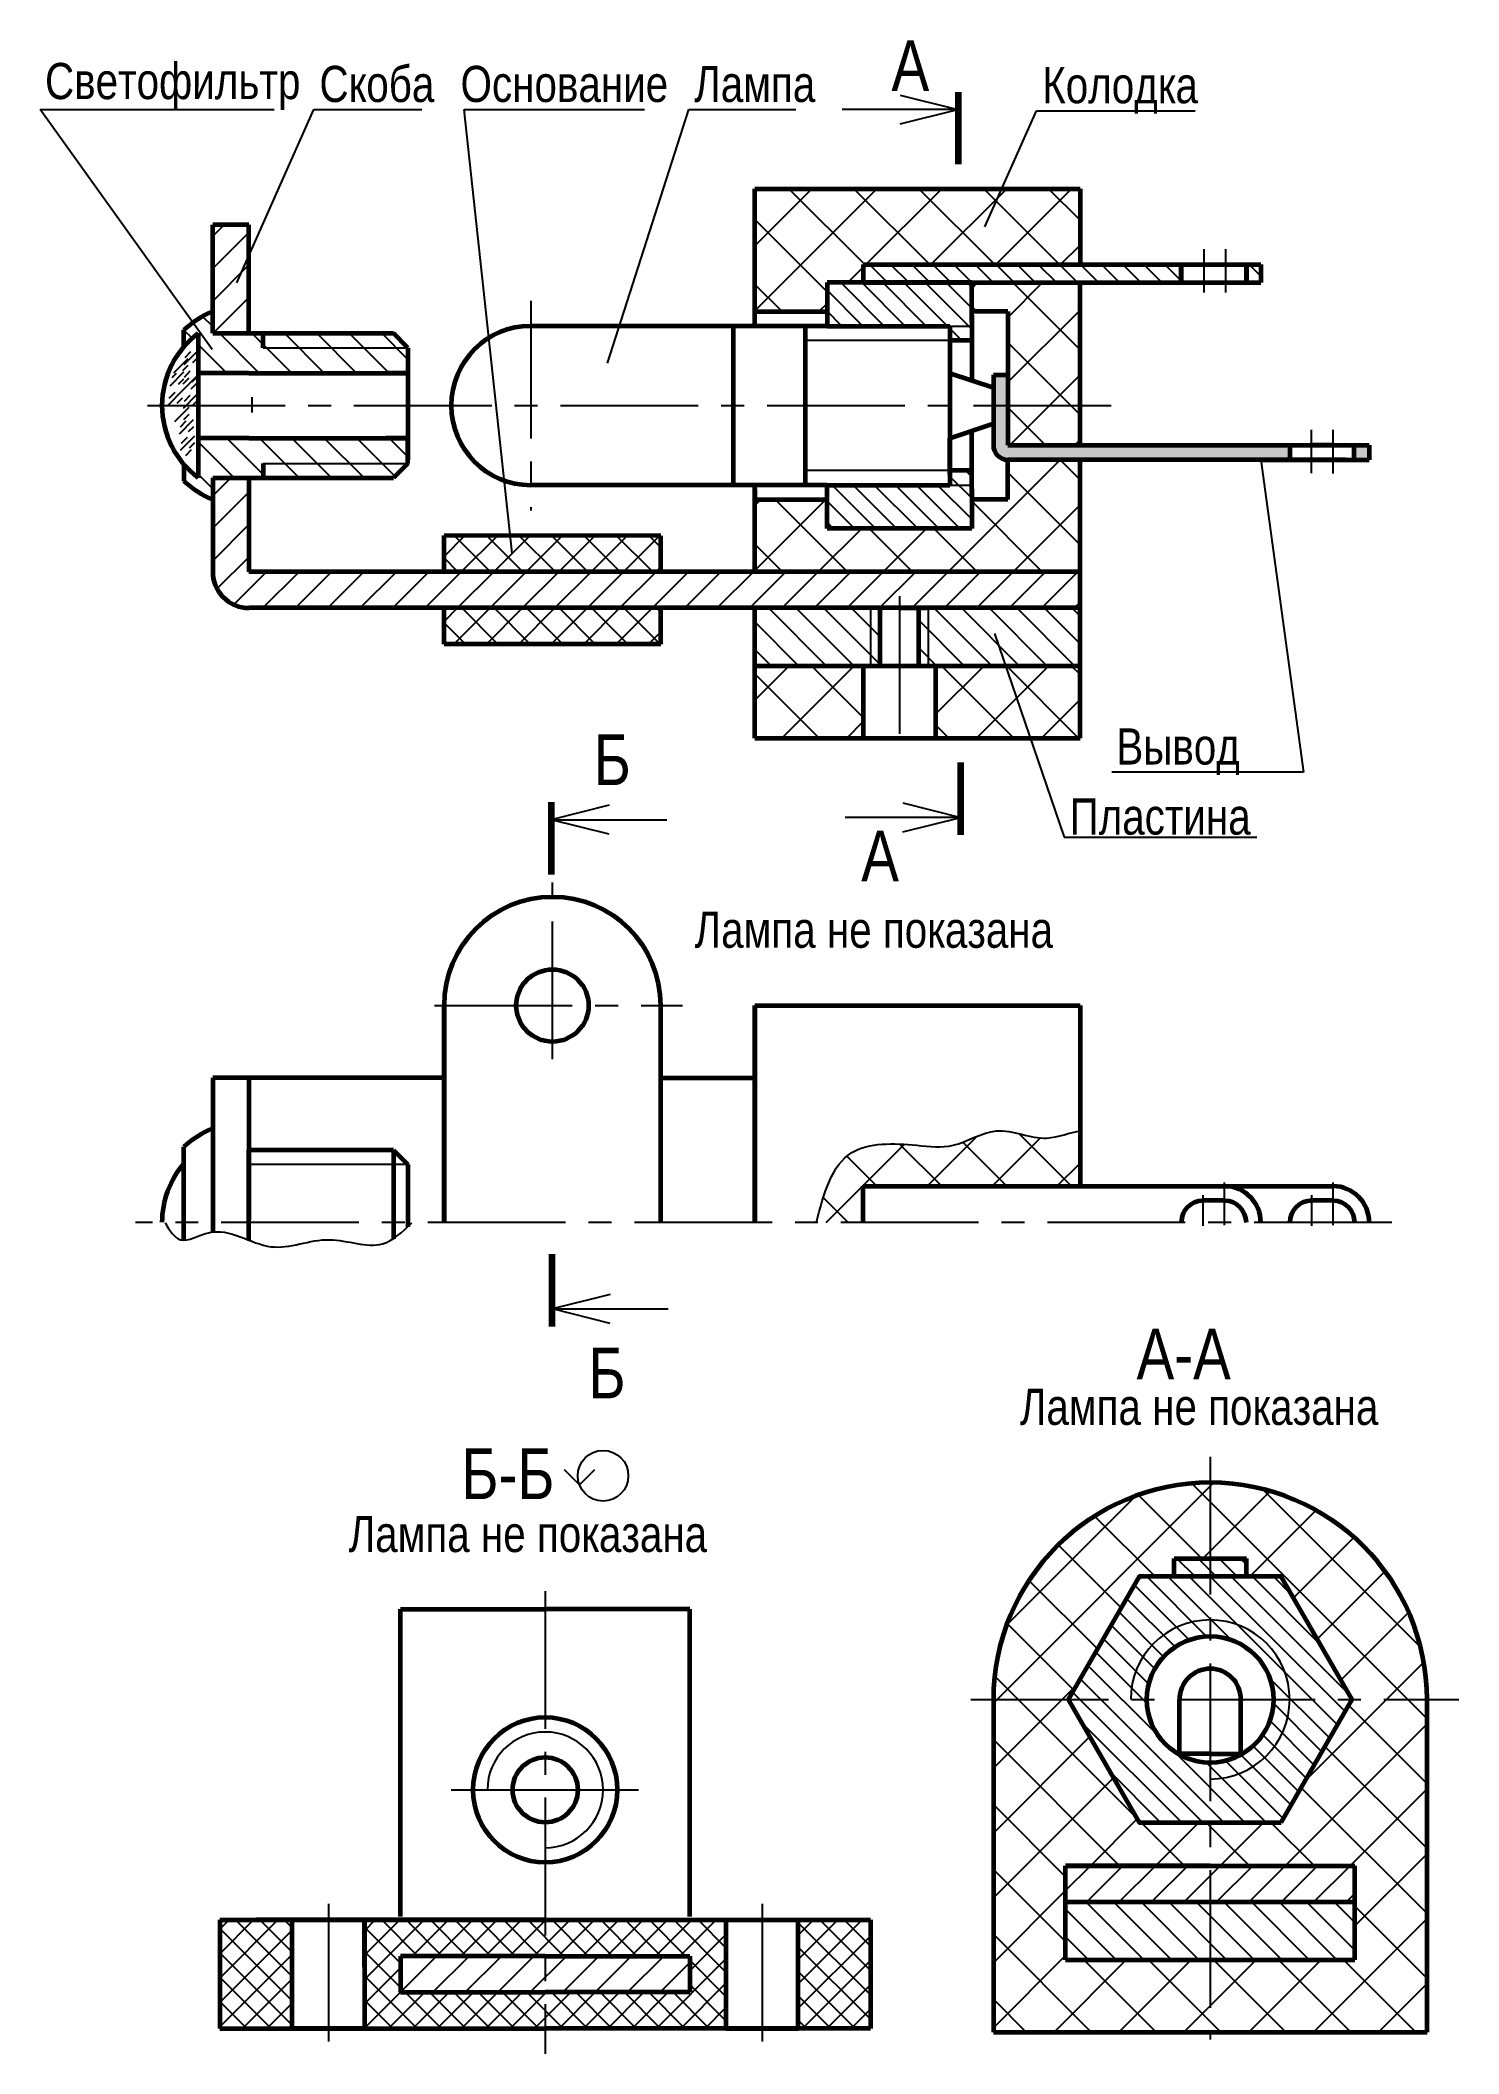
# Model space of a CAD drawing. Header units: millimetres. Extents: x 1050 to 1246, y 710 to 988.
import ezdxf

# ---------------------------------------------------------------- set-up
doc = ezdxf.new("R2010")
doc.units = ezdxf.units.MM
doc.linetypes.add('CENTER2', pattern=[28.575, 19.05, -3.175, 3.175, -3.175])
doc.styles.get("Standard").update_dxf_attribs({"font": 'Arial.ttf'})
doc.dimstyles.get("Standard").update_dxf_attribs({"dimtxt": 0.18, "dimasz": 0.18, "dimexe": 0.18, "dimexo": 0.0625, "dimgap": 0.09, "dimtad": 0, "dimtih": 1, "dimtoh": 1, "dimdec": 4, "dimzin": 0, "dimdsep": 46, "dimtxsty": 'Standard', "dimcen": 0.09, "dimadec": 0, "dimazin": 0, "dimtfac": 1, "dimtdec": 4, "dimtofl": 0, "dimtmove": 0, "dimatfit": 3, "dimfxl": 1, "dimtolj": 1, "dimtzin": 0, "dimarcsym": 0})

msp = doc.modelspace()

# ---------------------------------------------------------------- hatches: boundary and pattern name
at = {"lineweight": -3}
h = msp.add_hatch(dxfattribs=at)
h.set_pattern_fill('ANSI37', scale=2, style=0)
h.set_pattern_definition([(45, (840.75, 696.5576), (-4.49013, 4.49013), []), (135, (840.75, 696.5576), (-4.49013, -4.49013), [])])
h.paths.add_polyline_path([(1193.75, 967.56), (1148.75, 967.56), (1148.75, 950.56), (1158.75, 950.56), (1158.75, 954.56), (1163.75, 954.56), (1163.75, 957.06), (1193.75, 957.06)])
h.paths.add_polyline_path([(1193.75, 954.56), (1178.75, 954.56), (1178.75, 950.56), (1183.75, 950.56), (1183.75, 945.06), (1183.75, 937.56), (1193.75, 937.56), (1193.75, 941.81)])
h.paths.add_polyline_path([(1193.75, 937.56), (1183.75, 937.56), (1183.75, 932.06), (1193.75, 932.06)])
h.paths.add_polyline_path([(1193.75, 930.06), (1183.75, 930.06), (1183.75, 924.56), (1178.75, 924.56), (1178.75, 920.56), (1158.75, 920.56), (1158.75, 924.56), (1148.75, 924.56), (1148.75, 914.56), (1193.75, 914.56)])
h.paths.add_polyline_path([(1163.75, 901.56), (1148.75, 901.56), (1148.75, 891.56), (1163.75, 891.56)])
h.paths.add_polyline_path([(1193.75, 901.56), (1173.75, 901.56), (1173.75, 891.56), (1193.75, 891.56)])
h = msp.add_hatch(dxfattribs=at)
h.set_pattern_fill('ANSI31', style=0)
h.set_pattern_definition([(45, (840.75, 696.5576), (-2.245064, 2.245064), [])])
h.paths.add_polyline_path([(1078.75, 962.56), (1073.75, 962.56), (1073.75, 947.56), (1078.75, 947.56)])
h.paths.add_polyline_path([(1078.75, 927.56), (1073.75, 927.56), (1073.75, 924.56), (1073.75, 924.56), (1073.75, 924.56), (1073.75, 914.62, 0.418115), (1078.75, 909.56), (1193.75, 909.56), (1193.75, 914.56), (1078.75, 914.56)])
h = msp.add_hatch(dxfattribs=at)
h.set_pattern_fill('ANSI31', scale=0.65, angle=90, style=0)
h.set_pattern_definition([(135, (841.328, 696.6306), (-1.459292, -1.459292), [])])
h.paths.add_polyline_path([(1163.75, 957.06), (1163.75, 954.56), (1207.75, 954.56), (1207.75, 957.06)])
h.paths.add_polyline_path([(1218.75, 957.06), (1216.75, 957.06), (1216.75, 954.56), (1218.75, 954.56)])
h = msp.add_hatch(dxfattribs=at)
h.set_pattern_fill('ANSI31', scale=0.65, angle=90, style=0)
h.set_pattern_definition([(135, (840.75, 696.5576), (-1.459292, -1.459292), [])])
h.paths.add_polyline_path([(1178.75, 954.56), (1163.75, 954.56), (1158.75, 954.56), (1158.75, 948.56), (1175.75, 948.56), (1178.75, 948.56), (1178.75, 950.06)])
h.paths.add_polyline_path([(1178.75, 948.56), (1175.75, 948.56), (1175.75, 946.56), (1178.75, 946.56), (1178.75, 947.06)])
h.paths.add_polyline_path([(1178.75, 928.06), (1178.75, 928.56), (1175.75, 928.56), (1175.75, 928.06), (1175.75, 926.56), (1178.75, 926.56)])
h.paths.add_polyline_path([(1178.75, 926.06), (1178.75, 926.56), (1175.75, 926.56), (1158.75, 926.56), (1158.75, 920.56), (1178.75, 920.56)])
h = msp.add_hatch(dxfattribs=at)
h.set_pattern_fill('ANSI31', angle=90, style=0)
h.set_pattern_definition([(135, (840.75, 696.5576), (-2.245064, -2.245064), [])])
h.paths.add_polyline_path([(1100.75, 945.56), (1080.75, 945.56), (1080.75, 947.56), (1073.75, 947.56), (1073.75, 950.56, 0.084648), (1069.75, 948.02), (1069.75, 945.69, -0.054985), (1071.75, 947.55), (1071.75, 942.06), (1078.75, 942.06), (1100.75, 942.06)])
h.paths.add_polyline_path([(1098.75, 947.56), (1080.75, 947.56), (1080.75, 945.56), (1100.75, 945.56)], flags=17)
h.paths.add_polyline_path([(1100.75, 929.56), (1080.75, 929.56), (1080.75, 927.56), (1098.75, 927.56)], flags=17)
h.paths.add_polyline_path([(1100.75, 933.06), (1078.75, 933.06), (1071.75, 933.06), (1071.75, 927.56, -0.054985), (1069.75, 929.42), (1069.75, 927.1, 0.08465), (1073.75, 924.56), (1073.75, 927.56), (1080.75, 927.56), (1080.75, 929.56), (1100.75, 929.56)])
h = msp.add_hatch(color=7, dxfattribs=at)
h.paths.add_polyline_path([(1183.75, 941.81), (1181.75, 941.81), (1181.75, 937.56), (1183.75, 937.56)])
h.paths.add_polyline_path([(1183.75, 937.56), (1181.75, 937.56), (1181.75, 932.06, 0.414214), (1183.75, 930.06), (1222.75, 930.06), (1222.75, 932.06), (1183.75, 932.06)])
h.paths.add_polyline_path([(1233.75, 932.06), (1231.6, 932.06), (1231.6, 930.06), (1233.75, 930.06)])
h = msp.add_hatch(dxfattribs=at)
h.set_pattern_fill('ANSI37', style=0)
h.set_pattern_definition([(45, (840.75, 696.5576), (-2.245064, 2.245064), []), (135, (840.75, 696.5576), (-2.245064, -2.245064), [])])
h.paths.add_polyline_path([(1135.75, 919.55), (1105.75, 919.56), (1105.75, 914.56), (1135.75, 914.56)])
h.paths.add_polyline_path([(1135.75, 909.56), (1105.75, 909.56), (1105.75, 904.56), (1135.75, 904.55)])
h = msp.add_hatch(dxfattribs=at)
h.set_pattern_fill('ANSI31', scale=0.85, angle=90, style=0)
h.set_pattern_definition([(135, (840.75, 696.5576), (-1.908304, -1.908304), [])])
h.paths.add_polyline_path([(1164.75, 909.56), (1159.38, 909.56), (1148.75, 909.56), (1148.75, 901.56), (1164.75, 901.56)])
h.paths.add_polyline_path([(1193.75, 909.56), (1172.75, 909.56), (1172.75, 901.56), (1175, 901.56), (1193.75, 901.56)])
h.paths.add_polyline_path([(1171.42, 909.56), (1171.42, 901.56), (1172.75, 901.56), (1172.75, 909.56)])
h.paths.add_polyline_path([(1166.08, 901.56), (1166.08, 909.56), (1164.75, 909.56), (1164.75, 901.56)])
h = msp.add_hatch(dxfattribs=at)
h.set_pattern_fill('ANSI37', scale=2, angle=90, style=0)
h.set_pattern_definition([(135, (841.328, 695.8664), (-4.49013, -4.49013), []), (225, (841.328, 695.8664), (4.49013, -4.49013), [])])
edge = h.paths.add_edge_path()
edge.add_spline(control_points=[(1193.75, 837.19), (1192.21, 837), (1188.43, 835.24), (1182.3, 838.58), (1176.66, 834.6), (1169.93, 835.44), (1160.29, 835.8), (1158.3, 828.59), (1157.26, 824.59)], knot_values=[0.332585, 0.332585, 0.332585, 0.332585, 5.011488, 12.082556, 18.407111, 23.407111, 32.462496, 43.310252, 43.310252, 43.310252, 43.310252], degree=3, periodic=0)
edge.add_line((1157.25, 824.56), (1163.75, 824.56))
edge.add_line((1163.75, 824.56), (1163.75, 829.57))
edge.add_line((1163.75, 829.57), (1193.75, 829.56))
edge.add_line((1193.75, 829.56), (1193.75, 837.19))
h = msp.add_hatch(dxfattribs=at)
h.set_pattern_fill('ANSI37', scale=2, style=0)
h.set_pattern_definition([(45, (716.75, 517.5576), (-4.49013, 4.49013), []), (135, (716.75, 517.5576), (-4.49013, -4.49013), [])])
h.paths.add_polyline_path([(1211.75, 788.56), (1211.75, 778.06), (1216.75, 778.06), (1216.75, 775.56), (1221.56, 775.56), (1231.38, 758.56), (1241.75, 758.56, 0.414214)])
h.paths.add_polyline_path([(1201.94, 775.56), (1206.75, 775.56), (1206.75, 778.06), (1211.75, 778.06), (1211.75, 788.56, 0.414214), (1181.75, 758.56), (1192.12, 758.56)])
h.paths.add_polyline_path([(1192.12, 758.56), (1181.75, 758.56), (1181.75, 712.56), (1211.75, 712.56), (1211.75, 722.56), (1191.75, 722.56), (1191.75, 735.56), (1211.75, 735.56), (1211.75, 741.56), (1201.94, 741.56)])
h.paths.add_polyline_path([(1241.75, 758.56), (1231.38, 758.56), (1221.56, 741.56), (1211.75, 741.56), (1211.75, 735.56), (1231.75, 735.56), (1231.75, 722.56), (1211.75, 722.56), (1211.75, 712.56), (1241.75, 712.56)])
h = msp.add_hatch(dxfattribs=at)
h.set_pattern_fill('ANSI31', scale=0.65, angle=90, style=0)
h.set_pattern_definition([(135, (850.744, 702.5097), (-1.459292, -1.459292), [])])
h.paths.add_polyline_path([(1211.75, 775.56), (1211.75, 778.06), (1206.75, 778.06), (1206.75, 775.56)])
h.paths.add_polyline_path([(1216.75, 775.56), (1216.75, 778.06), (1211.75, 778.06), (1211.75, 775.56)])
h = msp.add_hatch(dxfattribs=at)
h.set_pattern_fill('ANSI31', scale=0.65, angle=90, style=0)
h.set_pattern_definition([(135, (716.75, 517.5576), (-1.4592916, -1.4592916), [])])
h.paths.add_polyline_path([(1231.38, 758.56), (1222.75, 758.56, -0.414214), (1211.75, 747.56), (1211.75, 741.56), (1221.56, 741.56)])
h.paths.add_polyline_path([(1221.56, 775.56), (1211.75, 775.56), (1211.75, 769.56, -0.414214), (1222.75, 758.56), (1231.38, 758.56)])
h.paths.add_polyline_path([(1211.75, 769.56), (1211.75, 775.56), (1201.94, 775.56), (1192.12, 758.56), (1200.75, 758.56, -0.414214)])
h.paths.add_polyline_path([(1203, 758.56), (1192.12, 758.56), (1201.94, 741.56), (1211.75, 741.56), (1211.75, 749.81, -0.414214)])
h.paths.add_polyline_path([(1211.75, 767.31), (1211.75, 769.56, 0.414214), (1200.75, 758.56), (1203, 758.56, -0.414214)], flags=17)
h.paths.add_polyline_path([(1211.75, 769.56), (1211.75, 767.31, -0.414214), (1220.5, 758.56), (1222.75, 758.56, 0.414214)])
h.paths.add_polyline_path([(1222.75, 758.56), (1220.5, 758.56, -0.414214), (1211.75, 749.81), (1211.75, 747.56, 0.414214)])
h = msp.add_hatch(dxfattribs=at)
h.set_pattern_fill('ANSI31', style=0)
h.set_pattern_definition([(45, (716.75, 517.5576), (-2.245064, 2.245064), [])])
h.paths.add_polyline_path([(1211.75, 735.56), (1191.75, 735.56), (1191.75, 730.56), (1211.75, 730.56)])
h.paths.add_polyline_path([(1231.75, 735.56), (1211.75, 735.56), (1211.75, 730.56), (1231.75, 730.56)])
h = msp.add_hatch(dxfattribs=at)
h.set_pattern_fill('ANSI31', scale=0.85, angle=90, style=0)
h.set_pattern_definition([(135, (716.75, 517.5576), (-1.908304, -1.908304), [])])
h.paths.add_polyline_path([(1211.75, 730.56), (1191.75, 730.56), (1191.75, 722.56), (1211.75, 722.56)])
h.paths.add_polyline_path([(1231.75, 730.56), (1211.75, 730.56), (1211.75, 722.56), (1231.75, 722.56)])
h = msp.add_hatch(dxfattribs=at)
h.set_pattern_fill('ANSI37', scale=0.75, style=0)
h.set_pattern_definition([(45, (840.75, 701.5576), (-1.683798, 1.683798), []), (135, (840.75, 701.5576), (-1.683798, -1.683798), [])])
h.paths.add_polyline_path([(1084.75, 728.06), (1079.75, 728.06), (1074.75, 728.06), (1074.75, 713.06), (1084.75, 713.06)])
h.paths.add_polyline_path([(1119.75, 728.06), (1094.75, 728.06), (1094.75, 713.06), (1119.75, 713.06), (1119.75, 718.06), (1099.75, 718.06), (1099.75, 723.06), (1119.75, 723.06)])
h.paths.add_polyline_path([(1144.75, 728.06), (1119.75, 728.06), (1119.75, 723.06), (1139.75, 723.06), (1139.75, 718.06), (1119.75, 718.06), (1119.75, 713.06), (1144.75, 713.06)])
h.paths.add_polyline_path([(1164.75, 728.06), (1154.75, 728.06), (1154.75, 713.06), (1164.75, 713.06)])
h = msp.add_hatch(dxfattribs=at)
h.set_pattern_fill('ANSI31', style=0)
h.set_pattern_definition([(45, (840.75, 701.5576), (-2.245064, 2.245064), [])])
h.paths.add_polyline_path([(1139.75, 723.06), (1119.75, 723.06), (1119.75, 718.06), (1139.75, 718.06)])
h.paths.add_polyline_path([(1119.75, 723.06), (1099.75, 723.06), (1099.75, 718.06), (1119.75, 718.06)])

# ---------------------------------------------------------------- linework, layer by layer
at = {"color": 7, "lineweight": -3}
for p, q in [((1168.84, 980.51), (1176.84, 978.51)), ((1176.84, 978.51), (1160.84, 978.51)), ((1168.84, 976.51), (1176.84, 978.51)), ((1175.75, 948.56), (1178.75, 948.56)), ((1071.64, 945.1), (1069.75, 943.18)), ((1070.69, 944.98), (1069.89, 944.14)), ((1080.75, 945.56), (1100.75, 945.56)), ((1175.75, 946.56), (1155.75, 946.56)), ((1069.7, 942.16), (1067.83, 940.26)), ((1068.69, 941.98), (1068.11, 941.37)), ((1070.29, 944.04), (1068.34, 942.06)), ((1071.45, 941.52), (1069.5, 939.54)), ((1070.3, 943.09), (1069.56, 942.35)), ((1070.58, 942.3), (1069.79, 941.46)), ((1071.61, 941.53), (1070.87, 940.79)), ((1071.64, 944.14), (1070.97, 943.47)), ((1069.5, 939.54), (1067.55, 937.56)), ((1068.49, 939.36), (1067.69, 938.52)), ((1069.71, 941.21), (1068.97, 940.47)), ((1070.44, 941.34), (1069.64, 940.5)), ((1071.6, 939.14), (1069.65, 937.16)), ((1070.59, 938.96), (1069.79, 938.11)), ((1071.46, 940.57), (1070.72, 939.84)), ((1079.2, 936.58), (1079.2, 938.72)), ((1070.43, 937.29), (1068.48, 935.31)), ((1069.51, 938.59), (1068.77, 937.85)), ((1070.44, 936.34), (1069.7, 935.6)), ((1071.61, 938.19), (1070.87, 937.45)), ((1071.06, 935.58), (1069.11, 933.6)), ((1070.05, 935.4), (1069.26, 934.56)), ((1071.21, 933.34), (1069.26, 931.36)), ((1070.2, 933.16), (1069.4, 932.32)), ((1071.08, 934.63), (1070.34, 933.9)), ((1070.78, 931.45), (1069.99, 930.61)), ((1071.22, 932.39), (1070.48, 931.65)), ((1080.75, 929.56), (1100.75, 929.56)), ((1175.75, 928.56), (1155.75, 928.56)), ((1175.75, 926.56), (1178.75, 926.56)), ((1164.75, 909.56), (1164.75, 901.56)), ((1172.75, 909.56), (1172.75, 901.56)), ((1128.59, 882.26), (1120.59, 880.26)), ((1120.59, 880.26), (1136.59, 880.26)), ((1128.59, 878.26), (1120.59, 880.26)), ((1177.23, 880.58), (1161.23, 880.58)), ((1169.23, 882.58), (1177.23, 880.58)), ((1177.23, 880.58), (1169.23, 880.58)), ((1169.23, 878.58), (1177.23, 880.58)), ((1100.75, 832.56), (1078.75, 832.56)), ((1210.75, 828.33), (1210.75, 824.07)), ((1225.75, 828.33), (1225.75, 824.07)), ((1122.36, 790.38), (1124.48, 788.26)), ((1124.48, 788.26), (1126.6, 790.38)), ((1123.11, 746.06), (1132.68, 746.06))]:
    msp.add_line(p, q, dxfattribs=at)
at = {"color": 7, "lineweight": 100}
for p, q in [((1176.86, 980.93), (1176.86, 970.93)), ((1177.24, 878.16), (1177.24, 888.16))]:
    msp.add_line(p, q, dxfattribs=at)
at = {"color": 7, "lineweight": 60}
for p, q in [((1148.75, 948.56), (1148.75, 967.56)), ((1148.75, 967.56), (1193.75, 967.56)), ((1193.75, 967.56), (1193.75, 957.06)), ((1078.75, 962.56), (1073.75, 962.56)), ((1073.75, 947.56), (1073.75, 962.56)), ((1078.75, 947.56), (1078.75, 962.56)), ((1163.75, 957.06), (1163.75, 954.56)), ((1163.75, 957.06), (1218.75, 957.06)), ((1207.75, 957.06), (1207.75, 954.56)), ((1207.75, 954.56), (1207.75, 957.06)), ((1216.75, 957.06), (1216.75, 954.56)), ((1216.75, 954.56), (1216.75, 957.06)), ((1218.75, 957.06), (1218.75, 954.56)), ((1218.75, 956.56), (1218.75, 954.56)), ((1178.75, 954.56), (1158.75, 954.56)), ((1158.75, 954.56), (1158.75, 948.56)), ((1163.75, 954.56), (1218.75, 954.56)), ((1178.75, 949.06), (1178.75, 954.56)), ((1193.75, 932.06), (1193.75, 954.56)), ((1148.75, 950.56), (1158.75, 950.56)), ((1183.75, 950.56), (1178.75, 950.56)), ((1178.75, 950.06), (1178.75, 947.06)), ((1183.75, 950.56), (1183.75, 945.06)), ((1069.75, 945.69), (1069.75, 948.02)), ((1071.75, 947.55), (1071.75, 927.56)), ((1073.75, 947.56), (1098.75, 947.56)), ((1080.75, 945.56), (1080.75, 947.56)), ((1100.75, 945.56), (1098.75, 947.56)), ((1148.75, 948.56), (1117.75, 948.56)), ((1145.75, 948.56), (1145.75, 926.56)), ((1158.75, 948.56), (1148.75, 948.56)), ((1155.75, 926.56), (1155.75, 948.56)), ((1158.75, 948.56), (1175.75, 948.56)), ((1175.75, 948.56), (1175.75, 942.06)), ((1175.75, 947.06), (1175.75, 928.06)), ((1175.75, 947.06), (1175.75, 942.06)), ((1178.75, 947.06), (1178.75, 941.06)), ((1100.75, 945.56), (1100.75, 942.06)), ((1100.75, 945.06), (1100.75, 930.06)), ((1178.75, 946.56), (1175.75, 946.56)), ((1183.75, 945.06), (1183.75, 932.06)), ((1078.75, 942.06), (1071.75, 942.06)), ((1078.75, 942.06), (1100.75, 942.06)), ((1100.75, 942.06), (1097.75, 942.06)), ((1175.75, 942.06), (1181.75, 940.06)), ((1181.75, 941.81), (1183.75, 941.81)), ((1181.75, 941.81), (1181.75, 932.06)), ((1193.75, 937.56), (1193.75, 941.81)), ((1175.75, 933.06), (1181.75, 935.06)), ((1178.75, 928.06), (1178.75, 934.06)), ((1078.75, 933.06), (1071.75, 933.06)), ((1078.75, 933.06), (1100.75, 933.06)), ((1100.75, 933.06), (1097.75, 933.06)), ((1100.75, 929.56), (1100.75, 933.06)), ((1175.75, 928.06), (1175.75, 933.06)), ((1175.75, 928.06), (1175.75, 933.06)), ((1183.75, 932.06), (1231.6, 932.06)), ((1218.75, 932.06), (1221.75, 932.06)), ((1222.75, 932.06), (1222.75, 930.06)), ((1225.6, 932.06), (1228.6, 932.06)), ((1228.6, 932.06), (1225.6, 932.06)), ((1231.6, 932.06), (1233.75, 932.06)), ((1231.6, 932.06), (1231.6, 930.06)), ((1233.75, 932.06), (1233.75, 930.06)), ((1069.75, 929.42), (1069.75, 927.1)), ((1073.75, 927.56), (1073.75, 914.62)), ((1073.75, 927.56), (1098.75, 927.56)), ((1078.75, 927.56), (1078.75, 914.56)), ((1080.75, 929.56), (1080.75, 927.56)), ((1100.75, 929.56), (1098.75, 927.56)), ((1178.75, 928.56), (1175.75, 928.56)), ((1175.75, 928.06), (1175.75, 926.56)), ((1178.75, 925.06), (1178.75, 928.06)), ((1183.75, 930.06), (1183.75, 930.06)), ((1230.55, 930.06), (1183.75, 930.06)), ((1183.75, 924.56), (1183.75, 930.06)), ((1193.75, 891.56), (1193.75, 930.06)), ((1218.75, 930.06), (1233.75, 930.06)), ((1222.6, 930.06), (1225.6, 930.06)), ((1148.75, 926.56), (1117.75, 926.56)), ((1148.75, 914.56), (1148.75, 926.56)), ((1158.75, 926.56), (1148.75, 926.56)), ((1148.75, 926.06), (1148.75, 924.06)), ((1158.75, 920.56), (1158.75, 926.56)), ((1158.75, 926.56), (1175.75, 926.56)), ((1178.75, 926.06), (1178.75, 920.56)), ((1178.75, 926.06), (1178.75, 925.06)), ((1148.75, 924.56), (1158.75, 924.56)), ((1183.75, 924.56), (1178.75, 924.56)), ((1135.75, 919.55), (1105.75, 919.56)), ((1105.75, 914.56), (1105.75, 919.56)), ((1135.75, 914.56), (1135.75, 919.55)), ((1178.75, 920.56), (1158.75, 920.56)), ((1193.75, 914.56), (1078.75, 914.56)), ((1193.75, 909.56), (1078.75, 909.56)), ((1105.75, 904.56), (1105.75, 909.56)), ((1135.75, 904.56), (1135.75, 909.55)), ((1148.75, 891.56), (1148.75, 909.56)), ((1168.75, 909.56), (1159.38, 909.56)), ((1168.75, 909.56), (1165, 909.56)), ((1166.08, 901.56), (1166.08, 909.56)), ((1168.75, 909.56), (1172.5, 909.56)), ((1171.42, 901.56), (1171.42, 909.56)), ((1135.75, 904.55), (1105.75, 904.56)), ((1148.75, 901.56), (1193.75, 901.56)), ((1163.75, 901.56), (1163.75, 891.56)), ((1165, 901.56), (1170, 901.56)), ((1165, 901.56), (1166.25, 901.56)), ((1172.5, 901.56), (1175, 901.56)), ((1173.75, 901.56), (1173.75, 891.56)), ((1148.75, 891.56), (1193.75, 891.56)), ((1105.75, 824.56), (1105.75, 854.56)), ((1105.75, 854.56), (1105.75, 824.56)), ((1135.75, 824.56), (1135.75, 854.78)), ((1148.75, 854.56), (1148.75, 824.56)), ((1148.75, 824.56), (1148.75, 854.56)), ((1148.75, 854.56), (1193.75, 854.56)), ((1193.75, 854.56), (1193.75, 829.56)), ((1073.75, 844.56), (1073.75, 823.24)), ((1105.75, 844.56), (1073.75, 844.56)), ((1078.75, 844.56), (1078.75, 824.92)), ((1135.75, 844.56), (1148.75, 844.56)), ((1148.75, 824.56), (1148.75, 842.06)), ((1069.75, 822.1), (1069.75, 835.02)), ((1098.75, 834.56), (1078.75, 834.56)), ((1078.75, 824.56), (1078.75, 834.56)), ((1078.75, 822.11), (1078.75, 834.42)), ((1078.75, 834.42), (1078.75, 832.42)), ((1098.75, 834.56), (1098.75, 822.3)), ((1098.75, 834.56), (1100.75, 832.56)), ((1100.75, 832.56), (1100.75, 823.96)), ((1163.75, 824.56), (1163.75, 829.56)), ((1163.75, 829.56), (1228.75, 829.56)), ((1213.75, 827.57), (1210.6, 827.57)), ((1228.75, 827.57), (1225.6, 827.57)), ((1078.75, 824.92), (1078.75, 824.92)), ((1206.75, 775.56), (1206.75, 778.06)), ((1206.75, 778.06), (1216.75, 778.06)), ((1216.75, 775.56), (1216.75, 778.06)), ((1099.75, 728.56), (1099.75, 771.06)), ((1099.75, 771.06), (1119.75, 771.06)), ((1139.75, 771.06), (1119.75, 771.06)), ((1139.75, 728.56), (1139.75, 771.06)), ((1181.75, 759.06), (1181.75, 715.06)), ((1181.75, 758.56), (1181.75, 712.56)), ((1207.5, 751.06), (1207.5, 758.54)), ((1216, 751.06), (1216, 758.54)), ((1241.75, 712.56), (1241.75, 759.06)), ((1211.75, 751.06), (1207.5, 751.06)), ((1211.75, 751.06), (1216, 751.06)), ((1211.75, 735.56), (1191.75, 735.56)), ((1191.75, 722.56), (1191.75, 735.56)), ((1191.75, 735.56), (1231.75, 735.56)), ((1231.75, 722.56), (1231.75, 735.56)), ((1191.75, 730.56), (1231.75, 730.56)), ((1191.75, 730.56), (1231.75, 730.56)), ((1074.75, 728.06), (1074.75, 713.06)), ((1074.75, 728.06), (1099.75, 728.06)), ((1074.75, 728.06), (1089.75, 728.06)), ((1089.75, 728.06), (1079.75, 728.06)), ((1079.75, 728.06), (1084.75, 728.06)), ((1084.75, 713.06), (1084.75, 728.06)), ((1089.75, 728.06), (1106.75, 728.06)), ((1119.75, 728.06), (1089.75, 728.06)), ((1094.75, 721.53), (1094.75, 728.06)), ((1094.75, 728.06), (1094.75, 713.06)), ((1099.75, 728.06), (1119.75, 728.06)), ((1119.75, 728.06), (1149.75, 728.06)), ((1144.75, 728.06), (1144.75, 713.06)), ((1149.75, 728.06), (1164.75, 728.06)), ((1154.75, 713.06), (1154.75, 728.06)), ((1164.75, 728.06), (1164.75, 713.06)), ((1099.75, 723.06), (1099.75, 718.06)), ((1119.75, 723.06), (1099.75, 723.06)), ((1119.75, 723.06), (1139.75, 723.06)), ((1139.75, 723.06), (1139.75, 718.06)), ((1191.75, 722.56), (1231.75, 722.56)), ((1211.75, 722.56), (1231.75, 722.56)), ((1094.75, 721.17), (1094.75, 713.06)), ((1099.75, 718.06), (1119.75, 718.06)), ((1139.75, 718.06), (1119.75, 718.06)), ((1074.75, 713.06), (1119.75, 713.06)), ((1094.75, 713.06), (1084.75, 713.06)), ((1089.75, 713.06), (1094.75, 713.06)), ((1164.75, 713.06), (1119.75, 713.06)), ((1144.75, 713.06), (1154.75, 713.06)), ((1181.75, 712.56), (1241.75, 712.56))]:
    msp.add_line(p, q, dxfattribs=at)
at = {"color": 7, "linetype": 'CENTER2', "lineweight": -3}
for p, q in [((1210.9, 953.22), (1210.9, 959.18)), ((1213.9, 953.18), (1213.9, 959.18)), ((1117.75, 952.06), (1117.75, 923.06)), ((1064.72, 937.56), (1198.17, 937.56)), ((1225.75, 928.22), (1225.75, 934.18)), ((1228.75, 928.18), (1228.75, 934.18)), ((1168.75, 911.18), (1168.75, 889.56)), ((1120.75, 847.15), (1120.75, 871.58)), ((1104.45, 854.56), (1138.76, 854.56)), ((1213.75, 824.17), (1213.75, 830.1)), ((1228.75, 824.17), (1228.75, 830.1)), ((1236.86, 824.56), (1063.07, 824.56)), ((1211.75, 792.12), (1211.75, 711.51)), ((1119.75, 773.56), (1119.75, 709.56)), ((1178.63, 758.56), (1246.13, 758.56)), ((1106.72, 746.06), (1123.11, 746.06)), ((1089.75, 730.28), (1089.75, 710.31)), ((1149.75, 730.28), (1149.75, 710.31))]:
    msp.add_line(p, q, dxfattribs=at)
at = {"lineweight": 100}
for p, q in [((1120.57, 882.68), (1120.57, 872.68)), ((1120.73, 810.15), (1120.73, 820.15))]:
    msp.add_line(p, q, dxfattribs=at)
at = {"lineweight": -3}
for p, q in [((1128.75, 814.58), (1120.75, 812.58)), ((1120.75, 812.58), (1136.75, 812.58)), ((1128.75, 810.58), (1120.75, 812.58))]:
    msp.add_line(p, q, dxfattribs=at)
at = {"color": 7, "lineweight": 60}
msp.add_lwpolyline([(1221.56, 741.56), (1231.38, 758.56), (1221.56, 775.56), (1201.94, 775.56), (1192.12, 758.56), (1201.94, 741.56)], close=True, dxfattribs=at)
for centre, radius in [((1120.75, 854.56), 5), ((1211.75, 758.56), 8.75), ((1119.75, 746.06), 4.5)]:
    msp.add_circle(centre, radius, dxfattribs=at)
at = {"color": 7, "lineweight": -3}
msp.add_circle((1127.75, 789.51), 3.5, dxfattribs=at)
at = {"color": 7, "lineweight": 60}
for centre, radius, start, end in [((1079.2, 937.56), 14.1, 112.7605, 132.1143), ((1079.2, 937.56), 12.47, 126.7058, 233.2942), ((1117.75, 937.56), 11, 90, 270), ((1183.75, 932.06), 2, 180, 270), ((1079.2, 937.56), 14.1, 227.8857, 247.24), ((1078.75, 914.56), 5, 179.2378, 270), ((1120.75, 854.56), 15, 0, 180), ((1079.2, 824.56), 14.1, 112.7605, 132.1143), ((1079.2, 824.56), 12.47, 139.2948, 180.0074), ((1210.75, 824.56), 3, 90, 180), ((1213.75, 824.56), 5, 0, 90), ((1213.75, 824.55), 3, 0, 90), ((1225.75, 824.56), 3, 90, 180), ((1228.75, 824.56), 5, 0, 90), ((1228.75, 824.55), 3, 0, 90), ((1211.75, 758.56), 30, 0, 180), ((1211.75, 758.56), 4.25, 0, 180), ((1119.75, 746.06), 10, 90, 270), ((1119.75, 746.06), 10, 270, 90)]:
    msp.add_arc(centre, radius, start, end, dxfattribs=at)
at = {"color": 7, "lineweight": -3}
for centre, radius in [((1211.75, 758.56), 11), ((1119.75, 746.06), 8)]:
    msp.add_arc(centre, radius, 270, 180, dxfattribs=at)
msp.add_open_spline([(1157.26, 824.59), (1158.3, 828.59), (1160.29, 835.8), (1169.93, 835.44), (1176.66, 834.6), (1182.3, 838.58), (1188.48, 835.22), (1192.3, 837.04), (1193.89, 837.2)], degree=3, knots=[0.332585, 0.332585, 0.332585, 0.332585, 11.18034, 20.235725, 25.235725, 31.56028, 38.631348, 43.450256, 43.450256, 43.450256, 43.450256], dxfattribs=at)
msp.add_spline([(1067.17, 824.48), (1069.3, 822.17), (1073.15, 823.13), (1081.82, 821.2), (1089.92, 822.17), (1097.24, 821.59), (1101.29, 824.48)], degree=3, dxfattribs=at)

# ---------------------------------------------------------------- texts
at = {"color": 7, "lineweight": -3, "width": 0.8}
for s, height, p in [('A', 7, (1167.66, 981.09)), ('Светофильтр', 5, (1050.55, 979.95)), ('Скоба', 5, (1088.52, 979.55)), ('Основание', 5, (1108.04, 979.55)), ('Лампа', 5, (1140.37, 979.55)), ('Колодка', 5, (1188.51, 979.38)), ('Б', 7, (1126.47, 885.06)), ('Вывод', 5, (1198.77, 887.9)), ('Пластина', 5, (1192.3, 878.2)), ('A', 7, (1163.47, 871.75)), ('Лампа не показана', 5, (1140.42, 862.55)), ('A-A', 7, (1201.56, 802.85)), ('Б', 7, (1125.74, 800.22)), ('Лампа не показана', 5, (1185.42, 796.55)), ('Б-Б', 7, (1108.16, 786.29)), ('Лампа не показана', 5, (1092.56, 778.96))]:
    msp.add_text(s, height=height, dxfattribs=at).set_placement(p)

# ---------------------------------------------------------------- leaders
at = {"color": 7, "lineweight": -3}
for points, override in [([(1073.67, 945.3), (1049.89, 978.51), (1082.27, 978.51)], {"dimgap": 1.5, "dimtad": 0}), ([(1077.08, 954.55), (1087.75, 978.51), (1102.68, 978.51)], {"dimgap": 1.5, "dimtad": 0}), ([(1115.19, 917.12), (1108.55, 978.51), (1133.51, 978.51)], {"dimgap": 1.5, "dimtad": 0}), ([(1128.39, 943.4), (1139.61, 978.51), (1154.42, 978.51)], {"dimgap": 1.5, "dimtad": 0}), ([(1180.57, 962.29), (1187.74, 978.34), (1209.66, 978.34)], {"dimgap": 1.5, "dimtad": 0}), ([(1218.75, 930.06), (1224.66, 886.86), (1198.12, 886.86)], {"dimgap": 1.5, "dimtad": 0, "dimldrblk": 'Open30'}), ([(1181.9, 906.04), (1191.53, 877.84), (1218.19, 877.84)], {"dimgap": 1.5, "dimtad": 0})]:
    msp.add_leader(points, dimstyle='Standard', override=override, dxfattribs=at)

doc.saveas('drawing.dxf')
